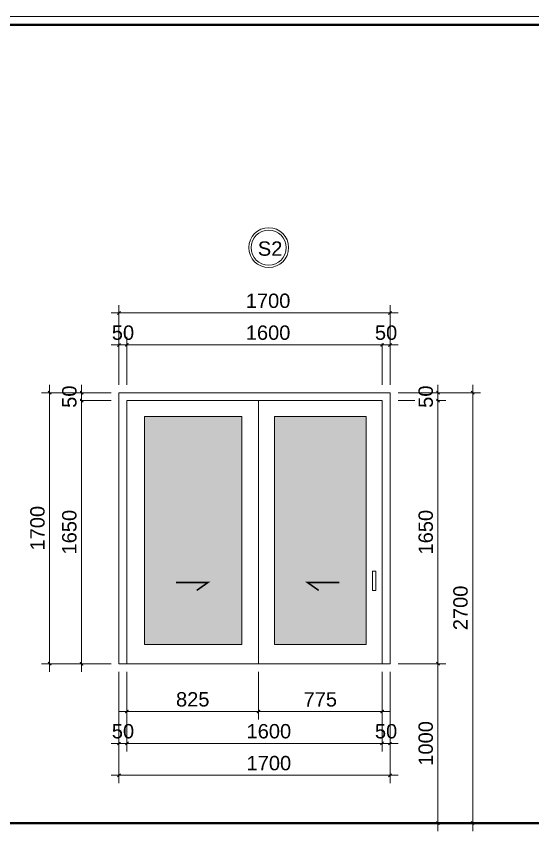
# Model space of a CAD drawing. Header units: inches. Extents: x 921646 to 2157952, y -92667 to 262089.
# Drawn here: x 1972634 to 1975868, y -19387 to -14175 of the extents above; entities that cross this region are included whole.
import ezdxf
from ezdxf.enums import TextEntityAlignment as Align

# ---------------------------------------------------------------- set-up
doc = ezdxf.new("R2010")
doc.units = ezdxf.units.IN
doc.header["$MEASUREMENT"] = 0
doc.layers.get('DEFPOINTS').update_dxf_attribs({"lineweight": 9})
for name, color, linetype, lineweight in [('11 CUA', 42, 'Continuous', 15), ('15 TEXT', 134, 'Continuous', 15), ('4 TUONG', 255, 'Continuous', 40), ('Cp Net Manh 0.15', 8, 'Continuous', 15), ('Cp Net Thep 0.40', 2, 'Continuous', 40), ('dim', 252, 'Continuous', 9), ('HATCH', 244, 'Continuous', 0)]:
    doc.layers.add(name, color=color, linetype=linetype, lineweight=lineweight)
doc.styles.add('ARIAL', font='arial.ttf')
doc.styles.add('CHU', font='arial.ttf')
doc.styles.add('kich thuot', font='arial.ttf', dxfattribs={"width": 0.8})
doc.dimstyles.new('VJC100', dxfattribs={"dimscale": 1.2, "dimtxt": 200, "dimasz": 100, "dimexe": 100, "dimexo": 0, "dimgap": 60, "dimtad": 1, "dimdec": 0, "dimlfac": -1, "dimzin": 9, "dimdsep": 46, "dimtxsty": 'CHU', "dimblk": 'ARCHTICK', "dimcen": 0.9, "dimdle": 100, "dimclrd": 251, "dimclre": 251, "dimclrt": 3, "dimadec": 0, "dimazin": 0, "dimtfac": 1, "dimtdec": 0, "dimtix": 1, "dimtmove": 2, "dimatfit": 3, "dimfxl": 500, "dimtolj": 1, "dimtzin": 0, "dimlwd": 13, "dimlwe": 9, "dimarcsym": 0})

# ---------------------------------------------------------------- blocks, each defined once
blk = doc.blocks.new('Khung Ht dep')
at = {"layer": 'Cp Net Thep 0.40', "color": 106, "flags": 128}
blk.add_lwpolyline([(30380, 21415), (30380, 1792), (3162, 1792), (3162, 21415)], close=True, dxfattribs=at)
at = {"layer": 'DEFPOINTS', "ltscale": 100}
blk.add_lwpolyline([(30430, 1692), (30430, 21515), (1912, 21515), (1912, 1692)], close=True, dxfattribs=at)
blk = doc.blocks.new('KH CUA')
at = {"layer": '11 CUA'}
blk.add_circle((0, 0), 187, dxfattribs=at)
at = {"layer": '15 TEXT', "color": 7}
blk.add_circle((0, 0), 165, dxfattribs=at)
at = {"layer": '15 TEXT', "style": 'kich thuot', "width": 0.6, "flags": 4}
blk.add_attdef('A', text='', height=250, dxfattribs=at).set_placement((5.7, -116.9), align=Align.CENTER)
blk = doc.blocks.new('_ArchTick')
at = {"layer": 'dim', "const_width": 0.15}
blk.add_lwpolyline([(0.2, 0.2), (-0.2, -0.2)], dxfattribs=at)
blk = doc.blocks.new('*D886')
at = {"layer": 'DEFPOINTS', "color": 0, "transparency": 16777216}
for p in [(1973275.7, -18234.5), (1973325.7, -18234.5)]:
    blk.add_point(p, dxfattribs=at)
at = {"layer": 'dim', "color": 251, "lineweight": 9, "transparency": 16777216}
for p, q in [((1973275.7, -18284.5), (1973275.7, -18784.5)), ((1973325.7, -18284.5), (1973325.7, -18784.5))]:
    blk.add_line(p, q, dxfattribs=at)
at = {"layer": 'dim', "color": 251, "lineweight": 13, "transparency": 16777216}
for p, q in [((1973275.7, -18734.5), (1973225.7, -18734.5)), ((1973275.7, -18734.5), (1973325.7, -18734.5)), ((1973325.7, -18734.5), (1973375.7, -18734.5))]:
    blk.add_line(p, q, dxfattribs=at)
at = {"layer": 'dim', "color": 251, "lineweight": 13, "transparency": 16777216, "xscale": 50, "yscale": 50, "zscale": 50}
blk.add_blockref('_ArchTick', (1973275.7, -18734.5), dxfattribs=at)
at = {"layer": 'dim', "color": 251, "lineweight": 13, "transparency": 16777216, "xscale": 50, "yscale": 50, "zscale": 50, "rotation": 180}
blk.add_blockref('_ArchTick', (1973325.7, -18734.5), dxfattribs=at)
at = {"layer": 'dim', "color": 3, "transparency": 16777216, "insert": (1973300.7, -18658.6), "char_height": 90, "attachment_point": 5, "style": 'CHU', "bg_fill": 3, "box_fill_scale": 1.25, "bg_fill_color": 9, "bg_fill_true_color": 13158600, "bg_fill_transparency": 0}
blk.add_mtext('\\A1;50', dxfattribs=at)
at = {"layer": 'DEFPOINTS', "color": 0, "transparency": 16777216}
blk.add_point((1973325.7, -18734.5), dxfattribs=at)
blk = doc.blocks.new('*D887')
at = {"layer": 'DEFPOINTS', "color": 0, "transparency": 16777216}
for p in [(1973325.7, -18234.5), (1974150.7, -18234.5), (1974150.7, -18534.5)]:
    blk.add_point(p, dxfattribs=at)
at = {"layer": 'dim', "color": 251, "lineweight": 9, "transparency": 16777216}
for p, q in [((1973325.7, -18284.5), (1973325.7, -18584.5)), ((1974150.7, -18284.5), (1974150.7, -18584.5))]:
    blk.add_line(p, q, dxfattribs=at)
at = {"layer": 'dim', "color": 251, "lineweight": 13, "transparency": 16777216}
blk.add_line((1973275.7, -18534.5), (1974200.7, -18534.5), dxfattribs=at)
at = {"layer": 'dim', "color": 251, "lineweight": 13, "transparency": 16777216, "xscale": 50, "yscale": 50, "zscale": 50, "rotation": 180}
blk.add_blockref('_ArchTick', (1973325.7, -18534.5), dxfattribs=at)
at = {"layer": 'dim', "color": 251, "lineweight": 13, "transparency": 16777216, "xscale": 50, "yscale": 50, "zscale": 50}
blk.add_blockref('_ArchTick', (1974150.7, -18534.5), dxfattribs=at)
at = {"layer": 'dim', "color": 3, "transparency": 16777216, "insert": (1973738.2, -18458.6), "char_height": 90, "attachment_point": 5, "style": 'CHU', "bg_fill": 3, "box_fill_scale": 1.25, "bg_fill_color": 9, "bg_fill_true_color": 13158600, "bg_fill_transparency": 0}
blk.add_mtext('\\A1;825', dxfattribs=at)
blk = doc.blocks.new('*D888')
at = {"layer": 'DEFPOINTS', "color": 0, "transparency": 16777216}
for p in [(1974150.7, -18234.5), (1974925.7, -18234.5), (1974925.7, -18534.5)]:
    blk.add_point(p, dxfattribs=at)
at = {"layer": 'dim', "color": 251, "lineweight": 9, "transparency": 16777216}
for p, q in [((1974150.7, -18284.5), (1974150.7, -18584.5)), ((1974925.7, -18284.5), (1974925.7, -18584.5))]:
    blk.add_line(p, q, dxfattribs=at)
at = {"layer": 'dim', "color": 251, "lineweight": 13, "transparency": 16777216}
blk.add_line((1974100.7, -18534.5), (1974975.7, -18534.5), dxfattribs=at)
at = {"layer": 'dim', "color": 251, "lineweight": 13, "transparency": 16777216, "xscale": 50, "yscale": 50, "zscale": 50, "rotation": 180}
blk.add_blockref('_ArchTick', (1974150.7, -18534.5), dxfattribs=at)
at = {"layer": 'dim', "color": 251, "lineweight": 13, "transparency": 16777216, "xscale": 50, "yscale": 50, "zscale": 50}
blk.add_blockref('_ArchTick', (1974925.7, -18534.5), dxfattribs=at)
at = {"layer": 'dim', "color": 3, "transparency": 16777216, "insert": (1974538.2, -18458.8), "char_height": 90, "attachment_point": 5, "style": 'CHU', "bg_fill": 3, "box_fill_scale": 1.25, "bg_fill_color": 9, "bg_fill_true_color": 13158600, "bg_fill_transparency": 0}
blk.add_mtext('\\A1;775', dxfattribs=at)
blk = doc.blocks.new('*D889')
at = {"layer": 'DEFPOINTS', "color": 0, "transparency": 16777216}
for p in [(1974925.7, -18234.5), (1974975.7, -18234.5)]:
    blk.add_point(p, dxfattribs=at)
at = {"layer": 'dim', "color": 251, "lineweight": 9, "transparency": 16777216}
for p, q in [((1974925.7, -18284.5), (1974925.7, -18784.5)), ((1974975.7, -18284.5), (1974975.7, -18784.5))]:
    blk.add_line(p, q, dxfattribs=at)
at = {"layer": 'dim', "color": 251, "lineweight": 13, "transparency": 16777216}
for p, q in [((1974925.7, -18734.5), (1974875.7, -18734.5)), ((1974925.7, -18734.5), (1974975.7, -18734.5)), ((1974975.7, -18734.5), (1975025.7, -18734.5))]:
    blk.add_line(p, q, dxfattribs=at)
at = {"layer": 'dim', "color": 251, "lineweight": 13, "transparency": 16777216, "xscale": 50, "yscale": 50, "zscale": 50}
blk.add_blockref('_ArchTick', (1974925.7, -18734.5), dxfattribs=at)
at = {"layer": 'dim', "color": 251, "lineweight": 13, "transparency": 16777216, "xscale": 50, "yscale": 50, "zscale": 50, "rotation": 180}
blk.add_blockref('_ArchTick', (1974975.7, -18734.5), dxfattribs=at)
at = {"layer": 'dim', "color": 3, "transparency": 16777216, "insert": (1974950.7, -18658.6), "char_height": 90, "attachment_point": 5, "style": 'CHU', "bg_fill": 3, "box_fill_scale": 1.25, "bg_fill_color": 9, "bg_fill_true_color": 13158600, "bg_fill_transparency": 0}
blk.add_mtext('\\A1;50', dxfattribs=at)
at = {"layer": 'DEFPOINTS', "color": 0, "transparency": 16777216}
blk.add_point((1974975.7, -18734.5), dxfattribs=at)
blk = doc.blocks.new('*D890')
at = {"layer": 'DEFPOINTS', "color": 0, "transparency": 16777216}
for p in [(1973275.7, -18234.5), (1974975.7, -18234.5), (1974975.7, -18934.5)]:
    blk.add_point(p, dxfattribs=at)
at = {"layer": 'dim', "color": 251, "lineweight": 9, "transparency": 16777216}
for p, q in [((1973275.7, -18284.5), (1973275.7, -18984.5)), ((1974975.7, -18284.5), (1974975.7, -18984.5))]:
    blk.add_line(p, q, dxfattribs=at)
at = {"layer": 'dim', "color": 251, "lineweight": 13, "transparency": 16777216}
blk.add_line((1973225.7, -18934.5), (1975025.7, -18934.5), dxfattribs=at)
at = {"layer": 'dim', "color": 251, "lineweight": 13, "transparency": 16777216, "xscale": 50, "yscale": 50, "zscale": 50, "rotation": 180}
blk.add_blockref('_ArchTick', (1973275.7, -18934.5), dxfattribs=at)
at = {"layer": 'dim', "color": 251, "lineweight": 13, "transparency": 16777216, "xscale": 50, "yscale": 50, "zscale": 50}
blk.add_blockref('_ArchTick', (1974975.7, -18934.5), dxfattribs=at)
at = {"layer": 'dim', "color": 3, "transparency": 16777216, "insert": (1974215.7, -18858.6), "char_height": 90, "attachment_point": 5, "style": 'CHU', "bg_fill": 3, "box_fill_scale": 1.25, "bg_fill_color": 9, "bg_fill_true_color": 13158600, "bg_fill_transparency": 0}
blk.add_mtext('\\A1;1700', dxfattribs=at)
blk = doc.blocks.new('*D891')
at = {"layer": 'DEFPOINTS', "color": 0, "transparency": 16777216}
for p in [(1973325.7, -18234.5), (1974925.7, -18234.5), (1974925.7, -18734.5)]:
    blk.add_point(p, dxfattribs=at)
at = {"layer": 'dim', "color": 251, "lineweight": 9, "transparency": 16777216}
for p, q in [((1973325.7, -18284.5), (1973325.7, -18784.5)), ((1974925.7, -18284.5), (1974925.7, -18784.5))]:
    blk.add_line(p, q, dxfattribs=at)
at = {"layer": 'dim', "color": 251, "lineweight": 13, "transparency": 16777216}
blk.add_line((1973275.7, -18734.5), (1974975.7, -18734.5), dxfattribs=at)
at = {"layer": 'dim', "color": 251, "lineweight": 13, "transparency": 16777216, "xscale": 50, "yscale": 50, "zscale": 50, "rotation": 180}
blk.add_blockref('_ArchTick', (1973325.7, -18734.5), dxfattribs=at)
at = {"layer": 'dim', "color": 251, "lineweight": 13, "transparency": 16777216, "xscale": 50, "yscale": 50, "zscale": 50}
blk.add_blockref('_ArchTick', (1974925.7, -18734.5), dxfattribs=at)
at = {"layer": 'dim', "color": 3, "transparency": 16777216, "insert": (1974215.7, -18658.6), "char_height": 90, "attachment_point": 5, "style": 'CHU', "bg_fill": 3, "box_fill_scale": 1.25, "bg_fill_color": 9, "bg_fill_true_color": 13158600, "bg_fill_transparency": 0}
blk.add_mtext('\\A1;1600', dxfattribs=at)
blk = doc.blocks.new('*D892')
at = {"layer": 'DEFPOINTS', "color": 0, "transparency": 16777216}
for p in [(1974975.7, -16584.5), (1975275.7, -16584.5), (1974975.7, -18234.5)]:
    blk.add_point(p, dxfattribs=at)
at = {"layer": 'dim', "color": 251, "lineweight": 13, "transparency": 16777216}
blk.add_line((1975275.7, -18284.5), (1975275.7, -16534.5), dxfattribs=at)
at = {"layer": 'dim', "color": 251, "lineweight": 9, "transparency": 16777216}
for p, q in [((1975025.7, -16584.5), (1975325.7, -16584.5)), ((1975025.7, -18234.5), (1975325.7, -18234.5))]:
    blk.add_line(p, q, dxfattribs=at)
at = {"layer": 'dim', "color": 251, "lineweight": 13, "transparency": 16777216, "xscale": 50, "yscale": 50, "zscale": 50}
for p, rotation in [((1975275.7, -16584.5), 90), ((1975275.7, -18234.5), 270)]:
    blk.add_blockref('_ArchTick', p, dxfattribs=dict(at, rotation=rotation))
at = {"layer": 'dim', "color": 3, "transparency": 16777216, "insert": (1975199.8, -17409.5), "char_height": 90, "attachment_point": 5, "rotation": 90, "style": 'CHU', "bg_fill": 3, "box_fill_scale": 1.25, "bg_fill_color": 9, "bg_fill_true_color": 13158600, "bg_fill_transparency": 0}
blk.add_mtext('\\A1;1650', dxfattribs=at)
blk = doc.blocks.new('*D893')
at = {"layer": 'DEFPOINTS', "color": 0, "transparency": 16777216}
for p in [(1974975.7, -16534.5), (1974975.7, -16584.5)]:
    blk.add_point(p, dxfattribs=at)
at = {"layer": 'dim', "color": 251, "lineweight": 13, "transparency": 16777216}
for p, q in [((1975275.7, -16534.5), (1975275.7, -16484.5)), ((1975275.7, -16584.5), (1975275.7, -16534.5)), ((1975275.7, -16584.5), (1975275.7, -16634.5))]:
    blk.add_line(p, q, dxfattribs=at)
at = {"layer": 'dim', "color": 251, "lineweight": 9, "transparency": 16777216}
for p, q in [((1975025.7, -16534.5), (1975325.7, -16534.5)), ((1975025.7, -16584.5), (1975325.7, -16584.5))]:
    blk.add_line(p, q, dxfattribs=at)
at = {"layer": 'dim', "color": 251, "lineweight": 13, "transparency": 16777216, "xscale": 50, "yscale": 50, "zscale": 50}
for p, rotation in [((1975275.7, -16534.5), 270), ((1975275.7, -16584.5), 90)]:
    blk.add_blockref('_ArchTick', p, dxfattribs=dict(at, rotation=rotation))
at = {"layer": 'dim', "color": 3, "transparency": 16777216, "insert": (1975199.8, -16559.5), "char_height": 90, "attachment_point": 5, "rotation": 90, "style": 'CHU', "bg_fill": 3, "box_fill_scale": 1.25, "bg_fill_color": 9, "bg_fill_true_color": 13158600, "bg_fill_transparency": 0}
blk.add_mtext('\\A1;50', dxfattribs=at)
at = {"layer": 'DEFPOINTS', "color": 0, "transparency": 16777216}
blk.add_point((1975275.7, -16534.5), dxfattribs=at)
blk = doc.blocks.new('*D894')
at = {"layer": 'DEFPOINTS', "color": 0, "transparency": 16777216}
for p in [(1974975.7, -16534.5), (1974975.7, -19234.4), (1975494, -19234.4)]:
    blk.add_point(p, dxfattribs=at)
at = {"layer": 'dim', "color": 251, "lineweight": 13, "transparency": 16777216}
blk.add_line((1975494, -16484.5), (1975494, -19284.4), dxfattribs=at)
at = {"layer": 'dim', "color": 251, "lineweight": 9, "transparency": 16777216}
for p, q in [((1975025.7, -16534.5), (1975544, -16534.5)), ((1975025.7, -19234.4), (1975544, -19234.4))]:
    blk.add_line(p, q, dxfattribs=at)
at = {"layer": 'dim', "color": 251, "lineweight": 13, "transparency": 16777216, "xscale": 50, "yscale": 50, "zscale": 50}
for p, rotation in [((1975494, -16534.5), 90), ((1975494, -19234.4), 270)]:
    blk.add_blockref('_ArchTick', p, dxfattribs=dict(at, rotation=rotation))
at = {"layer": 'dim', "color": 3, "transparency": 16777216, "insert": (1975418, -17884.5), "char_height": 90, "attachment_point": 5, "rotation": 90, "style": 'CHU', "bg_fill": 3, "box_fill_scale": 1.25, "bg_fill_color": 9, "bg_fill_true_color": 13158600, "bg_fill_transparency": 0}
blk.add_mtext('\\A1;2700', dxfattribs=at)
blk = doc.blocks.new('*D895')
at = {"layer": 'DEFPOINTS', "color": 0, "transparency": 16777216}
for p in [(1973040.7, -16584.5), (1973275.7, -16584.5), (1973275.7, -18234.5)]:
    blk.add_point(p, dxfattribs=at)
at = {"layer": 'dim', "color": 251, "lineweight": 13, "transparency": 16777216}
blk.add_line((1973040.7, -18284.5), (1973040.7, -16534.5), dxfattribs=at)
at = {"layer": 'dim', "color": 251, "lineweight": 9, "transparency": 16777216}
for p, q in [((1973225.7, -16584.5), (1972990.7, -16584.5)), ((1973225.7, -18234.5), (1972990.7, -18234.5))]:
    blk.add_line(p, q, dxfattribs=at)
at = {"layer": 'dim', "color": 251, "lineweight": 13, "transparency": 16777216, "xscale": 50, "yscale": 50, "zscale": 50}
for p, rotation in [((1973040.7, -16584.5), 90), ((1973040.7, -18234.5), 270)]:
    blk.add_blockref('_ArchTick', p, dxfattribs=dict(at, rotation=rotation))
at = {"layer": 'dim', "color": 3, "transparency": 16777216, "insert": (1972964.8, -17409.5), "char_height": 90, "attachment_point": 5, "rotation": 90, "style": 'CHU', "bg_fill": 3, "box_fill_scale": 1.25, "bg_fill_color": 9, "bg_fill_true_color": 13158600, "bg_fill_transparency": 0}
blk.add_mtext('\\A1;1650', dxfattribs=at)
blk = doc.blocks.new('*D896')
at = {"layer": 'DEFPOINTS', "color": 0, "transparency": 16777216}
for p in [(1973275.7, -16534.5), (1973275.7, -16584.5)]:
    blk.add_point(p, dxfattribs=at)
at = {"layer": 'dim', "color": 251, "lineweight": 13, "transparency": 16777216}
for p, q in [((1973040.7, -16534.5), (1973040.7, -16484.5)), ((1973040.7, -16584.5), (1973040.7, -16534.5)), ((1973040.7, -16584.5), (1973040.7, -16634.5))]:
    blk.add_line(p, q, dxfattribs=at)
at = {"layer": 'dim', "color": 251, "lineweight": 9, "transparency": 16777216}
for p, q in [((1973225.7, -16534.5), (1972990.7, -16534.5)), ((1973225.7, -16584.5), (1972990.7, -16584.5))]:
    blk.add_line(p, q, dxfattribs=at)
at = {"layer": 'dim', "color": 251, "lineweight": 13, "transparency": 16777216, "xscale": 50, "yscale": 50, "zscale": 50}
for p, rotation in [((1973040.7, -16534.5), 270), ((1973040.7, -16584.5), 90)]:
    blk.add_blockref('_ArchTick', p, dxfattribs=dict(at, rotation=rotation))
at = {"layer": 'dim', "color": 3, "transparency": 16777216, "insert": (1972964.8, -16559.5), "char_height": 90, "attachment_point": 5, "rotation": 90, "style": 'CHU', "bg_fill": 3, "box_fill_scale": 1.25, "bg_fill_color": 9, "bg_fill_true_color": 13158600, "bg_fill_transparency": 0}
blk.add_mtext('\\A1;50', dxfattribs=at)
at = {"layer": 'DEFPOINTS', "color": 0, "transparency": 16777216}
blk.add_point((1973040.7, -16534.5), dxfattribs=at)
blk = doc.blocks.new('*D897')
at = {"layer": 'DEFPOINTS', "color": 0, "transparency": 16777216}
for p in [(1973275.7, -16534.5), (1972840.7, -18234.5), (1973275.7, -18234.5)]:
    blk.add_point(p, dxfattribs=at)
at = {"layer": 'dim', "color": 251, "lineweight": 13, "transparency": 16777216}
blk.add_line((1972840.7, -16484.5), (1972840.7, -18284.5), dxfattribs=at)
at = {"layer": 'dim', "color": 251, "lineweight": 9, "transparency": 16777216}
for p, q in [((1973225.7, -16534.5), (1972790.7, -16534.5)), ((1973225.7, -18234.5), (1972790.7, -18234.5))]:
    blk.add_line(p, q, dxfattribs=at)
at = {"layer": 'dim', "color": 251, "lineweight": 13, "transparency": 16777216, "xscale": 50, "yscale": 50, "zscale": 50}
for p, rotation in [((1972840.7, -16534.5), 90), ((1972840.7, -18234.5), 270)]:
    blk.add_blockref('_ArchTick', p, dxfattribs=dict(at, rotation=rotation))
at = {"layer": 'dim', "color": 3, "transparency": 16777216, "insert": (1972764.8, -17384.5), "char_height": 90, "attachment_point": 5, "rotation": 90, "style": 'CHU', "bg_fill": 3, "box_fill_scale": 1.25, "bg_fill_color": 9, "bg_fill_true_color": 13158600, "bg_fill_transparency": 0}
blk.add_mtext('\\A1;1700', dxfattribs=at)
blk = doc.blocks.new('*D898')
at = {"layer": 'DEFPOINTS', "color": 0, "transparency": 16777216}
for p in [(1973275.7, -16534.5), (1973325.7, -16534.5)]:
    blk.add_point(p, dxfattribs=at)
at = {"layer": 'dim', "color": 251, "lineweight": 9, "transparency": 16777216}
for p, q in [((1973275.7, -16484.5), (1973275.7, -16184.5)), ((1973325.7, -16484.5), (1973325.7, -16184.5))]:
    blk.add_line(p, q, dxfattribs=at)
at = {"layer": 'dim', "color": 251, "lineweight": 13, "transparency": 16777216}
for p, q in [((1973275.7, -16234.5), (1973225.7, -16234.5)), ((1973275.7, -16234.5), (1973325.7, -16234.5)), ((1973325.7, -16234.5), (1973375.7, -16234.5))]:
    blk.add_line(p, q, dxfattribs=at)
at = {"layer": 'dim', "color": 251, "lineweight": 13, "transparency": 16777216, "xscale": 50, "yscale": 50, "zscale": 50}
blk.add_blockref('_ArchTick', (1973275.7, -16234.5), dxfattribs=at)
at = {"layer": 'dim', "color": 251, "lineweight": 13, "transparency": 16777216, "xscale": 50, "yscale": 50, "zscale": 50, "rotation": 180}
blk.add_blockref('_ArchTick', (1973325.7, -16234.5), dxfattribs=at)
at = {"layer": 'dim', "color": 3, "transparency": 16777216, "insert": (1973300.7, -16158.6), "char_height": 90, "attachment_point": 5, "style": 'CHU', "bg_fill": 3, "box_fill_scale": 1.25, "bg_fill_color": 9, "bg_fill_true_color": 13158600, "bg_fill_transparency": 0}
blk.add_mtext('\\A1;50', dxfattribs=at)
at = {"layer": 'DEFPOINTS', "color": 0, "transparency": 16777216}
blk.add_point((1973325.7, -16234.5), dxfattribs=at)
blk = doc.blocks.new('*D899')
at = {"layer": 'DEFPOINTS', "color": 0, "transparency": 16777216}
for p in [(1974925.7, -16234.5), (1973325.7, -16534.5), (1974925.7, -16534.5)]:
    blk.add_point(p, dxfattribs=at)
at = {"layer": 'dim', "color": 251, "lineweight": 9, "transparency": 16777216}
for p, q in [((1973325.7, -16484.5), (1973325.7, -16184.5)), ((1974925.7, -16484.5), (1974925.7, -16184.5))]:
    blk.add_line(p, q, dxfattribs=at)
at = {"layer": 'dim', "color": 251, "lineweight": 13, "transparency": 16777216}
blk.add_line((1973275.7, -16234.5), (1974975.7, -16234.5), dxfattribs=at)
at = {"layer": 'dim', "color": 251, "lineweight": 13, "transparency": 16777216, "xscale": 50, "yscale": 50, "zscale": 50, "rotation": 180}
blk.add_blockref('_ArchTick', (1973325.7, -16234.5), dxfattribs=at)
at = {"layer": 'dim', "color": 251, "lineweight": 13, "transparency": 16777216, "xscale": 50, "yscale": 50, "zscale": 50}
blk.add_blockref('_ArchTick', (1974925.7, -16234.5), dxfattribs=at)
at = {"layer": 'dim', "color": 3, "transparency": 16777216, "insert": (1974210.7, -16158.6), "char_height": 90, "attachment_point": 5, "style": 'CHU', "bg_fill": 3, "box_fill_scale": 1.25, "bg_fill_color": 9, "bg_fill_true_color": 13158600, "bg_fill_transparency": 0}
blk.add_mtext('\\A1;1600', dxfattribs=at)
blk = doc.blocks.new('*D900')
at = {"layer": 'DEFPOINTS', "color": 0, "transparency": 16777216}
for p in [(1974925.7, -16534.5), (1974975.7, -16534.5)]:
    blk.add_point(p, dxfattribs=at)
at = {"layer": 'dim', "color": 251, "lineweight": 9, "transparency": 16777216}
for p, q in [((1974925.7, -16484.5), (1974925.7, -16184.5)), ((1974975.7, -16484.5), (1974975.7, -16184.5))]:
    blk.add_line(p, q, dxfattribs=at)
at = {"layer": 'dim', "color": 251, "lineweight": 13, "transparency": 16777216}
for p, q in [((1974925.7, -16234.5), (1974875.7, -16234.5)), ((1974925.7, -16234.5), (1974975.7, -16234.5)), ((1974975.7, -16234.5), (1975025.7, -16234.5))]:
    blk.add_line(p, q, dxfattribs=at)
at = {"layer": 'dim', "color": 251, "lineweight": 13, "transparency": 16777216, "xscale": 50, "yscale": 50, "zscale": 50}
blk.add_blockref('_ArchTick', (1974925.7, -16234.5), dxfattribs=at)
at = {"layer": 'dim', "color": 251, "lineweight": 13, "transparency": 16777216, "xscale": 50, "yscale": 50, "zscale": 50, "rotation": 180}
blk.add_blockref('_ArchTick', (1974975.7, -16234.5), dxfattribs=at)
at = {"layer": 'dim', "color": 3, "transparency": 16777216, "insert": (1974950.7, -16158.6), "char_height": 90, "attachment_point": 5, "style": 'CHU', "bg_fill": 3, "box_fill_scale": 1.25, "bg_fill_color": 9, "bg_fill_true_color": 13158600, "bg_fill_transparency": 0}
blk.add_mtext('\\A1;50', dxfattribs=at)
at = {"layer": 'DEFPOINTS', "color": 0, "transparency": 16777216}
blk.add_point((1974975.7, -16234.5), dxfattribs=at)
blk = doc.blocks.new('*D901')
at = {"layer": 'DEFPOINTS', "color": 0, "transparency": 16777216}
for p in [(1974975.7, -16034.5), (1973275.7, -16534.5), (1974975.7, -16534.5)]:
    blk.add_point(p, dxfattribs=at)
at = {"layer": 'dim', "color": 251, "lineweight": 9, "transparency": 16777216}
for p, q in [((1973275.7, -16484.5), (1973275.7, -15984.5)), ((1974975.7, -16484.5), (1974975.7, -15984.5))]:
    blk.add_line(p, q, dxfattribs=at)
at = {"layer": 'dim', "color": 251, "lineweight": 13, "transparency": 16777216}
blk.add_line((1973225.7, -16034.5), (1975025.7, -16034.5), dxfattribs=at)
at = {"layer": 'dim', "color": 251, "lineweight": 13, "transparency": 16777216, "xscale": 50, "yscale": 50, "zscale": 50, "rotation": 180}
blk.add_blockref('_ArchTick', (1973275.7, -16034.5), dxfattribs=at)
at = {"layer": 'dim', "color": 251, "lineweight": 13, "transparency": 16777216, "xscale": 50, "yscale": 50, "zscale": 50}
blk.add_blockref('_ArchTick', (1974975.7, -16034.5), dxfattribs=at)
at = {"layer": 'dim', "color": 3, "transparency": 16777216, "insert": (1974210.7, -15958.6), "char_height": 90, "attachment_point": 5, "style": 'CHU', "bg_fill": 3, "box_fill_scale": 1.25, "bg_fill_color": 9, "bg_fill_true_color": 13158600, "bg_fill_transparency": 0}
blk.add_mtext('\\A1;1700', dxfattribs=at)
blk = doc.blocks.new('*D910')
at = {"layer": 'DEFPOINTS', "color": 0, "transparency": 16777216}
for p in [(1974975.7, -18234.5), (1975275.7, -18234.5), (1974975.7, -19234.4)]:
    blk.add_point(p, dxfattribs=at)
at = {"layer": 'dim', "color": 251, "lineweight": 13, "transparency": 16777216}
blk.add_line((1975275.7, -19284.4), (1975275.7, -18184.5), dxfattribs=at)
at = {"layer": 'dim', "color": 251, "lineweight": 9, "transparency": 16777216}
for p, q in [((1975025.7, -18234.5), (1975325.7, -18234.5)), ((1975025.7, -19234.4), (1975325.7, -19234.4))]:
    blk.add_line(p, q, dxfattribs=at)
at = {"layer": 'dim', "color": 251, "lineweight": 13, "transparency": 16777216, "xscale": 50, "yscale": 50, "zscale": 50}
for p, rotation in [((1975275.7, -18234.5), 90), ((1975275.7, -19234.4), 270)]:
    blk.add_blockref('_ArchTick', p, dxfattribs=dict(at, rotation=rotation))
at = {"layer": 'dim', "color": 3, "transparency": 16777216, "insert": (1975199.8, -18734.5), "char_height": 90, "attachment_point": 5, "rotation": 90, "style": 'CHU', "bg_fill": 3, "box_fill_scale": 1.25, "bg_fill_color": 9, "bg_fill_true_color": 13158600, "bg_fill_transparency": 0}
blk.add_mtext('\\A1;1000', dxfattribs=at)

msp = doc.modelspace()

# ---------------------------------------------------------------- hatches: boundary and pattern name
at = {"layer": 'HATCH'}
h = msp.add_hatch(dxfattribs=at)
h.set_pattern_fill('AR-SAND', color=256, scale=0.7, angle=45)
h.set_pattern_definition([(82.5, (1971865.383, 218390.02), (-25.0166944, 23.4327442), [0, -27.0256, 0, -30.226, 0, -28.8925]), (52.5, (1971865.383, 218390.02), (-13.230765, 57.7313), [0, -14.5796, 0, -24.3586, 0, -9.3345]), (12.5, (1971849.92, 218374.556), (39.0809878, 39.223262), [0, -8.89, 0, -32.004, 0, -41.783]), (2.5, (1971849.92, 218374.556), (26.759678, 48.828555), [0, -4.445, 0, -20.9804, 0, -24.003])])
h.paths.add_polyline_path([(1974045.7, -16684.5), (1973435.7, -16684.5), (1973435.7, -18114.5), (1974045.7, -18114.5)])
h = msp.add_hatch(dxfattribs=at)
h.set_pattern_fill('AR-SAND', color=256, scale=0.7, angle=45)
h.set_pattern_definition([(82.5, (1972675.383, 218390.02), (-25.0166944, 23.4327442), [0, -27.0256, 0, -30.226, 0, -28.8925]), (52.5, (1972675.383, 218390.02), (-13.230765, 57.7313), [0, -14.5796, 0, -24.3586, 0, -9.3345]), (12.5, (1972659.92, 218374.556), (39.0809878, 39.223262), [0, -8.89, 0, -32.004, 0, -41.783]), (2.5, (1972659.92, 218374.556), (26.759678, 48.828555), [0, -4.445, 0, -20.9804, 0, -24.003])])
h.paths.add_polyline_path([(1974825.7, -16684.5), (1974250.7, -16684.5), (1974250.7, -18114.5), (1974825.7, -18114.5)])

# ---------------------------------------------------------------- linework, layer by layer
at = {"layer": '11 CUA'}
for points in [[(1974925.7, -18234.5), (1974975.7, -18234.5), (1974975.7, -16534.5), (1973275.7, -16534.5), (1973275.7, -18234.5), (1973325.7, -18234.5), (1973325.7, -16584.5), (1974925.7, -16584.5), (1974925.7, -18234.5)], [(1974150.7, -16584.5), (1973325.7, -16584.5), (1973325.7, -18234.5), (1974150.7, -18234.5)], [(1974925.7, -16584.5), (1974150.7, -16584.5), (1974150.7, -18234.5), (1974925.7, -18234.5)], [(1974045.7, -16684.5), (1973435.7, -16684.5), (1973435.7, -18114.5), (1974045.7, -18114.5)], [(1974825.7, -16684.5), (1974250.7, -16684.5), (1974250.7, -18114.5), (1974825.7, -18114.5)], [(1974885.7, -17654.5), (1974885.7, -17774.5), (1974865.7, -17774.5), (1974865.7, -17654.5)]]:
    msp.add_lwpolyline(points, close=True, dxfattribs=at)
at = {"layer": '11 CUA', "const_width": 10}
for points in [[(1973633.2, -17725.3), (1973833.2, -17725.3), (1973763.1, -17774.8)], [(1974658.2, -17725.3), (1974458.2, -17725.3), (1974528.3, -17774.8)]]:
    msp.add_lwpolyline(points, dxfattribs=at)
at = {"layer": '4 TUONG'}
msp.add_lwpolyline([(1962361, -19234.4), (1976407.2, -19234.4)], dxfattribs=at)

# ---------------------------------------------------------------- block references
at = {"layer": '15 TEXT'}
ref = msp.add_blockref('KH CUA', (1974214.7, -15624.4), dxfattribs=dict(at, xscale=-0.6676080590873513, yscale=0.6676080590873513, zscale=0.6676080590873513))
ref.add_attrib('A', 'S2', dxfattribs={"height": 90, "style": 'ARIAL'}).set_placement((1974223.3, -15675.6), align=Align.CENTER)
at = {"layer": 'Cp Net Manh 0.15', "xscale": 0.5160658647642057, "yscale": 0.5160658647642057, "zscale": 0.5160658647642057}
msp.add_blockref('Khung Ht dep', (1960729, -25278.5), dxfattribs=at)

# ---------------------------------------------------------------- next in the draw order: dimensions: what is measured, and where the dimension line sits
at = {"layer": 'dim'}
dim = msp.add_linear_dim(base=(1973325.7, -18734.5), p1=(1973275.7, -18234.5), p2=(1973325.7, -18234.5), dimstyle='VJC100', override={"dimscale": 0.5, "dimtxt": 180, "dimexo": 100, "dimtfill": 1}, dxfattribs=at)
dim.commit()
dim.dimension.update_dxf_attribs({"geometry": '*D886', "text_midpoint": (1973300.7, -18658.6)})

# ---------------------------------------------------------------- next in the draw order: dimensions: what is measured, and where the dimension line sits
dim = msp.add_linear_dim(base=(1974150.7, -18534.5), p1=(1973325.7, -18234.5), p2=(1974150.7, -18234.5), dimstyle='VJC100', override={"dimscale": 0.5, "dimtxt": 180, "dimexo": 100, "dimtfill": 1}, dxfattribs=at)
dim.commit()
dim.dimension.update_dxf_attribs({"geometry": '*D887', "text_midpoint": (1973738.2, -18458.6)})

# ---------------------------------------------------------------- next in the draw order: dimensions: what is measured, and where the dimension line sits
dim = msp.add_linear_dim(base=(1974925.7, -18534.5), p1=(1974150.7, -18234.5), p2=(1974925.7, -18234.5), dimstyle='VJC100', override={"dimscale": 0.5, "dimtxt": 180, "dimexo": 100, "dimtfill": 1}, dxfattribs=at)
dim.commit()
dim.dimension.update_dxf_attribs({"geometry": '*D888', "text_midpoint": (1974538.2, -18458.8)})

# ---------------------------------------------------------------- next in the draw order: dimensions: what is measured, and where the dimension line sits
dim = msp.add_linear_dim(base=(1974975.7, -18734.5), p1=(1974925.7, -18234.5), p2=(1974975.7, -18234.5), dimstyle='VJC100', override={"dimscale": 0.5, "dimtxt": 180, "dimexo": 100, "dimtfill": 1}, dxfattribs=at)
dim.commit()
dim.dimension.update_dxf_attribs({"geometry": '*D889', "text_midpoint": (1974950.7, -18658.6)})

# ---------------------------------------------------------------- next in the draw order: dimensions: what is measured, and where the dimension line sits
dim = msp.add_linear_dim(base=(1974975.7, -18934.5), p1=(1973275.7, -18234.5), p2=(1974975.7, -18234.5), dimstyle='VJC100', override={"dimscale": 0.5, "dimtxt": 180, "dimexo": 100, "dimtfill": 1}, dxfattribs=at)
dim.commit()
dim.dimension.update_dxf_attribs({"geometry": '*D890', "text_midpoint": (1974215.7, -18858.6), "dimtype": 160})

# ---------------------------------------------------------------- next in the draw order: dimensions: what is measured, and where the dimension line sits
dim = msp.add_linear_dim(base=(1974925.7, -18734.5), p1=(1973325.7, -18234.5), p2=(1974925.7, -18234.5), dimstyle='VJC100', override={"dimscale": 0.5, "dimtxt": 180, "dimexo": 100, "dimtfill": 1}, dxfattribs=at)
dim.commit()
dim.dimension.update_dxf_attribs({"geometry": '*D891', "text_midpoint": (1974215.7, -18658.6), "dimtype": 160})

# ---------------------------------------------------------------- next in the draw order: dimensions: what is measured, and where the dimension line sits
for base, p1, p2, picture, middle in [((1973040.7, -16584.5), (1973275.7, -18234.5), (1973275.7, -16584.5), '*D895', (1972964.8, -17409.5)), ((1975275.7, -16584.5), (1974975.7, -18234.5), (1974975.7, -16584.5), '*D892', (1975199.8, -17409.5))]:
    dim = msp.add_linear_dim(base=base, p1=p1, p2=p2, angle=90, dimstyle='VJC100', override={"dimscale": 0.5, "dimtxt": 180, "dimexo": 100, "dimtfill": 1}, dxfattribs=at)
    dim.commit()
    dim.dimension.update_dxf_attribs({"geometry": picture, "text_midpoint": middle})

# ---------------------------------------------------------------- next in the draw order: dimensions: what is measured, and where the dimension line sits
for base, p1, p2, picture, middle in [((1973040.7, -16534.5), (1973275.7, -16584.5), (1973275.7, -16534.5), '*D896', (1972964.8, -16559.5)), ((1975275.7, -16534.5), (1974975.7, -16584.5), (1974975.7, -16534.5), '*D893', (1975199.8, -16559.5))]:
    dim = msp.add_linear_dim(base=base, p1=p1, p2=p2, angle=90, dimstyle='VJC100', override={"dimscale": 0.5, "dimtxt": 180, "dimexo": 100, "dimtfill": 1}, dxfattribs=at)
    dim.commit()
    dim.dimension.update_dxf_attribs({"geometry": picture, "text_midpoint": middle})

# ---------------------------------------------------------------- next in the draw order: dimensions: what is measured, and where the dimension line sits
for base, p1, p2, picture, middle in [((1972840.7, -18234.5), (1973275.7, -16534.5), (1973275.7, -18234.5), '*D897', (1972764.8, -17384.5)), ((1975494, -19234.4), (1974975.7, -16534.5), (1974975.7, -19234.4), '*D894', (1975418, -17884.5))]:
    dim = msp.add_linear_dim(base=base, p1=p1, p2=p2, angle=90, dimstyle='VJC100', override={"dimscale": 0.5, "dimtxt": 180, "dimexo": 100, "dimtfill": 1}, dxfattribs=at)
    dim.commit()
    dim.dimension.update_dxf_attribs({"geometry": picture, "text_midpoint": middle})

# ---------------------------------------------------------------- next in the draw order: dimensions: what is measured, and where the dimension line sits
dim = msp.add_linear_dim(base=(1973325.7, -16234.5), p1=(1973275.7, -16534.5), p2=(1973325.7, -16534.5), dimstyle='VJC100', override={"dimscale": 0.5, "dimtxt": 180, "dimexo": 100, "dimtfill": 1}, dxfattribs=at)
dim.commit()
dim.dimension.update_dxf_attribs({"geometry": '*D898', "text_midpoint": (1973300.7, -16158.6)})
dim = msp.add_linear_dim(base=(1975275.7, -18234.5), p1=(1974975.7, -19234.4), p2=(1974975.7, -18234.5), angle=90, dimstyle='VJC100', override={"dimscale": 0.5, "dimtxt": 180, "dimexo": 100, "dimtfill": 1}, dxfattribs=at)
dim.commit()
dim.dimension.update_dxf_attribs({"geometry": '*D910', "text_midpoint": (1975199.8, -18734.5)})

# ---------------------------------------------------------------- next in the draw order: dimensions: what is measured, and where the dimension line sits
dim = msp.add_linear_dim(base=(1974925.7, -16234.5), p1=(1973325.7, -16534.5), p2=(1974925.7, -16534.5), dimstyle='VJC100', override={"dimscale": 0.5, "dimtxt": 180, "dimexo": 100, "dimtfill": 1}, dxfattribs=at)
dim.commit()
dim.dimension.update_dxf_attribs({"geometry": '*D899', "text_midpoint": (1974210.7, -16158.6), "dimtype": 160})

# ---------------------------------------------------------------- next in the draw order: dimensions: what is measured, and where the dimension line sits
dim = msp.add_linear_dim(base=(1974975.7, -16234.5), p1=(1974925.7, -16534.5), p2=(1974975.7, -16534.5), dimstyle='VJC100', override={"dimscale": 0.5, "dimtxt": 180, "dimexo": 100, "dimtfill": 1}, dxfattribs=at)
dim.commit()
dim.dimension.update_dxf_attribs({"geometry": '*D900', "text_midpoint": (1974950.7, -16158.6)})

# ---------------------------------------------------------------- next in the draw order: dimensions: what is measured, and where the dimension line sits
dim = msp.add_linear_dim(base=(1974975.7, -16034.5), p1=(1973275.7, -16534.5), p2=(1974975.7, -16534.5), dimstyle='VJC100', override={"dimscale": 0.5, "dimtxt": 180, "dimexo": 100, "dimtfill": 1}, dxfattribs=at)
dim.commit()
dim.dimension.update_dxf_attribs({"geometry": '*D901', "text_midpoint": (1974210.7, -15958.6), "dimtype": 160})

doc.saveas('drawing.dxf')
